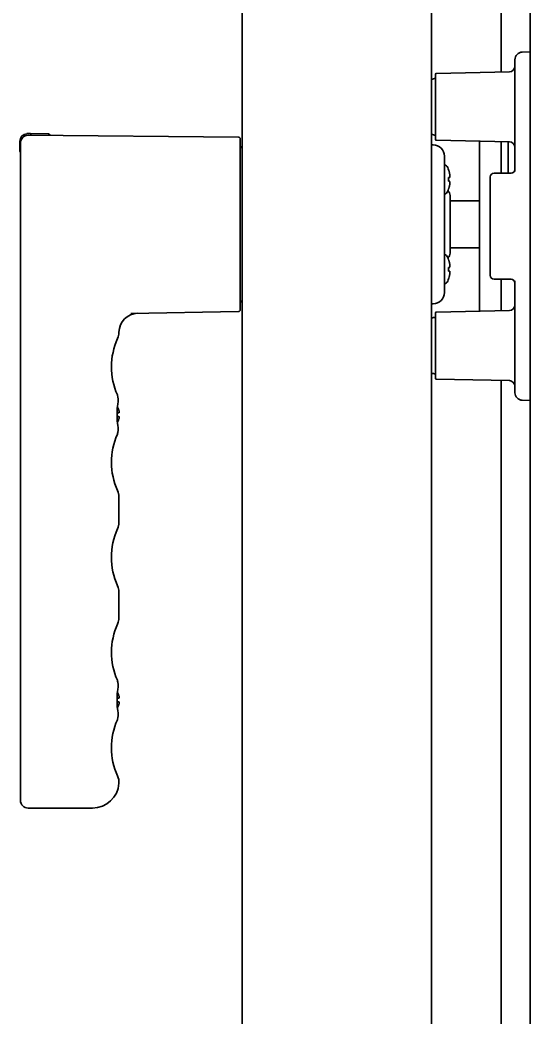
# Model space of a CAD drawing. Extents: x 6327 to 10269, y -393 to 3204.
# Drawn here: x 7337.4 to 7472.1, y 1533.9 to 1796.9 of the extents above; entities that cross this region are included whole.
import ezdxf

# ---------------------------------------------------------------- set-up
doc = ezdxf.new("R2010")
doc.units = 0
doc.header["$LTSCALE"] = 5
doc.layers.add('1', color=7, linetype='CONTINUOUS', true_color=0xffffff)

msp = doc.modelspace()

# ---------------------------------------------------------------- linework, layer by layer
at = {"layer": '1', "color": 7, "linetype": 'Continuous', "lineweight": 35}
for p, q in [((7396.07, 1400.78), (7396.07, 2085.28)), ((7446.07, 1400.78), (7446.07, 2085.28)), ((7472.07, 1374.13), (7472.07, 2085.53)), ((7464.48, 1783.21), (7464.48, 2050.57)), ((7468.07, 1781.46), (7468.07, 1786.46)), ((7470, 1788.45), (7472.07, 1788.53)), ((7447.07, 1765.45), (7447.07, 1782.6)), ((7466.64, 1783.26), (7447.31, 1782.85)), ((7468.07, 1756.95), (7468.07, 1781.46)), ((7340.17, 1767.03), (7339.25, 1766.95)), ((7339.59, 1766.51), (7395.08, 1766.03)), ((7340.17, 1767.03), (7344.94, 1766.86)), ((7395.57, 1765.53), (7395.57, 1720.52)), ((7447.31, 1765.2), (7466.64, 1764.8)), ((7337.42, 1764.95), (7337.42, 1762.32)), ((7337.57, 1591.03), (7337.57, 1764.51)), ((7395.57, 1759.56), (7395.57, 1763.05)), ((7446.51, 1764.02), (7446.07, 1764.02)), ((7458.74, 1764.96), (7458.74, 1719.91)), ((7464.48, 1756.53), (7464.48, 1764.89)), ((7466.31, 1756.53), (7466.31, 1764.81)), ((7449.47, 1761.02), (7449.47, 1725.03)), ((7450.57, 1757.37), (7450.58, 1757.37)), ((7395.57, 1751.57), (7395.57, 1754.62)), ((7450.57, 1755.37), (7450.91, 1755.37)), ((7461.57, 1755.53), (7461.57, 1729.53)), ((7465.52, 1756.53), (7462.57, 1756.53)), ((7465.52, 1756.53), (7467.07, 1756.53)), ((7450.91, 1754.37), (7450.57, 1754.37)), ((7450.58, 1752.37), (7450.57, 1752.37)), ((7450.97, 1750.63), (7450.97, 1735.42)), ((7450.97, 1749.23), (7458.74, 1749.23)), ((7395.57, 1733.41), (7395.57, 1737.91)), ((7450.97, 1736.83), (7458.74, 1736.83)), ((7450.57, 1733.68), (7450.58, 1733.68)), ((7395.57, 1731.43), (7395.57, 1732.25)), ((7450.57, 1731.68), (7450.91, 1731.68)), ((7450.91, 1730.68), (7450.57, 1730.68)), ((7450.58, 1728.68), (7450.57, 1728.68)), ((7465.52, 1728.53), (7462.57, 1728.53)), ((7464.48, 1720.16), (7464.48, 1728.53)), ((7467.07, 1728.53), (7465.52, 1728.53)), ((7468.07, 1703.59), (7468.07, 1728.1)), ((7446.51, 1722.03), (7446.07, 1722.03)), ((7395.08, 1720.02), (7366.66, 1719.52)), ((7447.07, 1702.45), (7447.07, 1719.6)), ((7466.64, 1720.26), (7447.31, 1719.85)), ((7447.31, 1702.2), (7466.64, 1701.8)), ((7468.07, 1698.6), (7468.07, 1703.59)), ((7464.48, 1447.26), (7464.48, 1701.89)), ((7363.14, 1698.03), (7363.16, 1697.97)), ((7363.17, 1697.95), (7363.16, 1697.97)), ((7363.2, 1697.83), (7363.17, 1697.95)), ((7363.29, 1697.53), (7363.2, 1697.83)), ((7363.35, 1696.9), (7363.28, 1697.54)), ((7363.32, 1696.3), (7363.35, 1696.9)), ((7363.16, 1694.87), (7363.16, 1694.88)), ((7363.16, 1694.87), (7363.16, 1694.88)), ((7363.32, 1696.3), (7363.32, 1696.3)), ((7363.32, 1696.3), (7363.32, 1696.3)), ((7472.07, 1696.53), (7470, 1696.6)), ((7363.07, 1693.33), (7363.57, 1693.33)), ((7363.07, 1692.33), (7363.07, 1692.83)), ((7363.57, 1692.33), (7363.07, 1692.33)), ((7363.16, 1690.77), (7363.16, 1690.78)), ((7363.16, 1690.77), (7363.16, 1690.78)), ((7363.32, 1689.35), (7363.32, 1689.35)), ((7363.14, 1687.62), (7363.16, 1687.68)), ((7363.16, 1687.68), (7363.19, 1687.78)), ((7363.19, 1687.78), (7363.2, 1687.82)), ((7363.28, 1688.12), (7363.29, 1688.13)), ((7363.57, 1671.11), (7363.57, 1664.34)), ((7363.57, 1646.01), (7363.57, 1639.24)), ((7363.14, 1622.73), (7363.16, 1622.67)), ((7363.17, 1622.65), (7363.16, 1622.67)), ((7363.17, 1622.65), (7363.16, 1622.67)), ((7363.2, 1622.53), (7363.17, 1622.65)), ((7363.29, 1622.23), (7363.2, 1622.53)), ((7363.23, 1620.33), (7363.32, 1621)), ((7363.35, 1621.6), (7363.28, 1622.24)), ((7363.32, 1621), (7363.35, 1621.6)), ((7363.32, 1621), (7363.32, 1621)), ((7363.32, 1621), (7363.32, 1621)), ((7363.07, 1618.03), (7363.57, 1618.03)), ((7363.16, 1619.57), (7363.16, 1619.58)), ((7363.16, 1619.57), (7363.16, 1619.58)), ((7363.07, 1617.03), (7363.07, 1617.53)), ((7363.57, 1617.03), (7363.07, 1617.03)), ((7363.16, 1615.47), (7363.16, 1615.48)), ((7363.16, 1615.47), (7363.16, 1615.48)), ((7363.28, 1612.82), (7363.29, 1612.83)), ((7363.32, 1614.05), (7363.32, 1614.05)), ((7363.32, 1614.05), (7363.32, 1614.05)), ((7363.14, 1612.32), (7363.16, 1612.38)), ((7363.16, 1612.38), (7363.19, 1612.48)), ((7363.19, 1612.48), (7363.2, 1612.52)), ((7356.57, 1589.03), (7339.57, 1589.03))]:
    msp.add_line(p, q, dxfattribs=at)
for points in [[(7363.21, 1712.87), (7363.38, 1713.33), (7363.55, 1714.09), (7363.57, 1714.54)], [(7363.32, 1696.3), (7363.35, 1696.88), (7363.29, 1697.53)], [(7363.23, 1690.01), (7363.13, 1691.06), (7363.07, 1692.22), (7363.07, 1693.4), (7363.13, 1694.56), (7363.23, 1695.61), (7363.32, 1696.3)], [(7363.32, 1689.35), (7363.23, 1690.04), (7363.18, 1690.51)], [(7363.2, 1687.82), (7363.28, 1688.11), (7363.35, 1688.75), (7363.32, 1689.35)], [(7363.29, 1688.13), (7363.35, 1688.78), (7363.32, 1689.35)], [(7363.57, 1671.11), (7363.55, 1671.57), (7363.38, 1672.33), (7363.21, 1672.78)], [(7363.21, 1662.67), (7363.38, 1663.13), (7363.55, 1663.89), (7363.57, 1664.34)], [(7363.57, 1646.01), (7363.55, 1646.47), (7363.38, 1647.23), (7363.21, 1647.68)], [(7363.21, 1637.57), (7363.38, 1638.03), (7363.55, 1638.79), (7363.57, 1639.24)], [(7363.23, 1614.71), (7363.13, 1615.76), (7363.07, 1616.92), (7363.07, 1618.1), (7363.13, 1619.26), (7363.23, 1620.31), (7363.32, 1621)], [(7363.32, 1621), (7363.35, 1621.58), (7363.29, 1622.23)], [(7363.32, 1614.05), (7363.23, 1614.74), (7363.18, 1615.21)], [(7363.2, 1612.52), (7363.28, 1612.81), (7363.35, 1613.45), (7363.32, 1614.05)], [(7363.29, 1612.83), (7363.35, 1613.48), (7363.32, 1614.05)]]:
    msp.add_lwpolyline(points, dxfattribs=at)
for centre, radius, start, end in [((7470.07, 1786.46), 2, 92, 180), ((7466.57, 1784.75), 1.5, 272.5, 0), ((7447.33, 1778.53), 3, 94.891, 114.7456), ((7447.32, 1782.6), 0.25, 92.5, 180), ((7339.42, 1764.95), 2, 95, 180), ((7339.57, 1764.51), 2, 89.5, 180), ((7344.92, 1766.36), 0.5, 12.2164, 88), ((7395.07, 1765.53), 0.5, 0, 89.5), ((7447.33, 1769.53), 3, 245.2544, 265.109), ((7447.32, 1765.45), 0.25, 180, 267.5), ((7396.07, 1763.05), 0.5, 89.5, 180), ((7446.47, 1761.02), 3, 0, 89.25), ((7466.57, 1763.3), 1.5, 0, 87.5), ((7337.67, 1762.32), 0.25, 180, 245.9607), ((7448.97, 1757.37), 1.5, 24.7199, 70.2058), ((7443.97, 1755.07), 7, 19.1821, 24.7199), ((7443.95, 1755.06), 7.01, 17.6949, 19.259), ((7467.07, 1757.53), 1, 270, 0), ((7443.41, 1754.87), 7.17, 356.0052, 3.9948), ((7443.95, 1755.06), 7.01, 16.1381, 17.6948), ((7443.94, 1755.06), 7.02, 15.8544, 16.1382), ((7443.94, 1755.05), 7.02, 14.5816, 15.8543), ((7443.93, 1755.05), 7.03, 14.0137, 14.5816), ((7443.92, 1755.05), 7.04, 13.0187, 14.0136), ((7443.92, 1755.05), 7.04, 12.287, 13.0187), ((7443.91, 1755.05), 7.05, 11.4455, 12.287), ((7443.89, 1755.04), 7.07, 10.5913, 11.4454), ((7443.88, 1755.04), 7.09, 9.8684, 10.5914), ((7443.85, 1755.04), 7.11, 8.8538, 9.8681), ((7443.83, 1755.03), 7.14, 8.2981, 8.854), ((7443.77, 1755.03), 7.19, 6.7465, 8.2965), ((7446.74, 1755.62), 4.18, 2.3502, 3.3845), ((7446.74, 1755.62), 4.18, 356.6153, 357.5762), ((7446.7, 1755.62), 4.22, 1.9486, 2.3513), ((7446.68, 1755.62), 4.24, 1.3637, 1.9484), ((7446.66, 1755.62), 4.26, 0.8923, 1.3639), ((7446.64, 1755.62), 4.27, 0.4067, 0.8922), ((7446.64, 1755.62), 4.28, 359.464, 0.4068), ((7446.65, 1755.62), 4.27, 358.909, 359.4642), ((7446.66, 1755.62), 4.26, 358.523, 358.9089), ((7446.68, 1755.62), 4.24, 357.8846, 358.5233), ((7446.7, 1755.62), 4.21, 357.5752, 357.8843), ((7462.57, 1755.53), 1, 90, 180), ((7443.97, 1754.67), 7, 335.2801, 340.8179), ((7443.95, 1754.68), 7.01, 340.741, 342.3051), ((7443.95, 1754.68), 7.01, 342.3052, 343.8619), ((7443.94, 1754.68), 7.02, 343.8618, 344.1456), ((7443.94, 1754.69), 7.02, 344.1457, 345.4184), ((7443.93, 1754.69), 7.03, 345.4184, 345.9863), ((7443.92, 1754.69), 7.04, 345.9864, 346.9813), ((7443.92, 1754.69), 7.04, 346.9813, 347.713), ((7443.91, 1754.69), 7.05, 347.713, 348.5545), ((7443.89, 1754.7), 7.07, 348.5546, 349.4087), ((7443.88, 1754.7), 7.09, 349.4086, 350.1316), ((7443.85, 1754.7), 7.11, 350.1319, 351.1462), ((7443.83, 1754.71), 7.14, 351.146, 351.7019), ((7443.77, 1754.72), 7.19, 351.7035, 353.2535), ((7446.74, 1754.12), 4.18, 2.4238, 3.3847), ((7446.74, 1754.12), 4.18, 356.6155, 357.6498), ((7446.71, 1754.12), 4.21, 2.1156, 2.4248), ((7446.68, 1754.12), 4.24, 1.4767, 2.1153), ((7446.66, 1754.12), 4.26, 1.0911, 1.477), ((7446.65, 1754.12), 4.27, 0.5359, 1.091), ((7446.64, 1754.12), 4.28, 0.1029, 0.536), ((7446.64, 1754.12), 4.28, 359.5932, 0.1029), ((7446.65, 1754.12), 4.27, 359.1077, 359.5933), ((7446.66, 1754.12), 4.26, 358.6361, 359.1077), ((7446.68, 1754.12), 4.24, 358.0516, 358.6363), ((7446.7, 1754.12), 4.22, 357.6487, 358.0514), ((7448.97, 1752.37), 1.5, 289.7942, 335.2801), ((7449.47, 1750.63), 1.5, 0, 53.2696), ((7448.97, 1733.68), 1.5, 24.7199, 70.2058), ((7443.97, 1731.38), 7, 19.1821, 24.7199), ((7449.47, 1735.42), 1.5, 306.7304, 0), ((7443.95, 1731.37), 7.01, 17.6949, 19.259), ((7443.41, 1731.18), 7.17, 356.0052, 3.9948), ((7443.95, 1731.37), 7.01, 16.1381, 17.6948), ((7443.94, 1731.37), 7.02, 15.8544, 16.1382), ((7443.94, 1731.37), 7.02, 14.5816, 15.8543), ((7443.93, 1731.37), 7.03, 14.0137, 14.5816), ((7443.92, 1731.36), 7.04, 13.0187, 14.0136), ((7443.92, 1731.36), 7.04, 12.287, 13.0187), ((7443.91, 1731.36), 7.05, 11.4455, 12.287), ((7443.89, 1731.36), 7.07, 10.5913, 11.4454), ((7443.88, 1731.35), 7.09, 9.8684, 10.5914), ((7443.85, 1731.35), 7.11, 8.8538, 9.8681), ((7443.83, 1731.35), 7.14, 8.2981, 8.854), ((7443.77, 1731.34), 7.19, 6.7465, 8.2965), ((7446.74, 1731.94), 4.18, 2.3502, 3.3845), ((7446.74, 1731.93), 4.18, 356.6153, 357.5762), ((7446.7, 1731.93), 4.22, 1.9486, 2.3513), ((7446.68, 1731.93), 4.24, 1.3637, 1.9484), ((7446.66, 1731.93), 4.26, 0.8923, 1.3639), ((7446.64, 1731.93), 4.27, 0.4067, 0.8922), ((7446.64, 1731.93), 4.28, 359.464, 0.4068), ((7446.65, 1731.93), 4.27, 358.909, 359.4642), ((7446.66, 1731.93), 4.26, 358.523, 358.9089), ((7446.68, 1731.93), 4.24, 357.8846, 358.5233), ((7446.7, 1731.93), 4.21, 357.5752, 357.8843), ((7443.97, 1730.98), 7, 335.2801, 340.8179), ((7443.95, 1730.99), 7.01, 340.741, 342.3051), ((7443.95, 1730.99), 7.01, 342.3052, 343.8619), ((7443.94, 1731), 7.02, 343.8618, 344.1456), ((7443.94, 1731), 7.02, 344.1457, 345.4184), ((7443.93, 1731), 7.03, 345.4184, 345.9863), ((7443.92, 1731), 7.04, 345.9864, 346.9813), ((7443.92, 1731), 7.04, 346.9813, 347.713), ((7443.91, 1731), 7.05, 347.713, 348.5545), ((7443.89, 1731.01), 7.07, 348.5546, 349.4087), ((7443.88, 1731.01), 7.09, 349.4086, 350.1316), ((7443.85, 1731.02), 7.11, 350.1319, 351.1462), ((7443.83, 1731.02), 7.14, 351.146, 351.7019), ((7443.77, 1731.03), 7.19, 351.7035, 353.2535), ((7446.74, 1730.44), 4.18, 2.4238, 3.3847), ((7446.74, 1730.43), 4.18, 356.6155, 357.6498), ((7446.71, 1730.43), 4.21, 2.1156, 2.4248), ((7446.68, 1730.43), 4.24, 1.4767, 2.1153), ((7446.66, 1730.43), 4.26, 1.0911, 1.477), ((7446.65, 1730.43), 4.27, 0.5359, 1.091), ((7446.64, 1730.43), 4.28, 0.1029, 0.536), ((7446.64, 1730.43), 4.28, 359.5932, 0.1029), ((7446.65, 1730.43), 4.27, 359.1077, 359.5933), ((7446.66, 1730.43), 4.26, 358.6361, 359.1077), ((7446.68, 1730.43), 4.24, 358.0516, 358.6363), ((7446.7, 1730.43), 4.22, 357.6487, 358.0514), ((7462.57, 1729.53), 1, 180, 270), ((7467.07, 1727.53), 1, 0, 90), ((7448.97, 1728.68), 1.5, 289.7942, 335.2801), ((7446.47, 1725.03), 3, 270.75, 0), ((7395.07, 1720.52), 0.5, 271, 360), ((7396.07, 1723), 0.5, 180, 270.5), ((7466.57, 1721.75), 1.5, 272.5, 0), ((7368.57, 1714.55), 5, 91, 180), ((7447.33, 1715.53), 3, 94.891, 114.7456), ((7447.32, 1719.6), 0.25, 92.5, 180), ((7379.57, 1705.38), 18, 155.3799, 204.086), ((7447.33, 1706.53), 3, 245.2544, 265.109), ((7447.32, 1702.45), 0.25, 180, 267.5), ((7466.57, 1700.3), 1.5, 0, 87.5), ((7470.07, 1698.6), 2, 180, 268), ((7358.97, 1692.64), 4.75, 26.6813, 28.0074), ((7358.97, 1692.64), 4.74, 25.5402, 26.6812), ((7358.98, 1692.65), 4.74, 24.5722, 25.5402), ((7358.98, 1692.65), 4.73, 23.3175, 24.5722), ((7358.99, 1692.65), 4.73, 22.5474, 23.3174), ((7358.99, 1692.65), 4.72, 21.0025, 22.5476), ((7359, 1692.66), 4.72, 20.5181, 21.0023), ((7359.01, 1692.66), 4.7, 18.4656, 20.5187), ((7359.03, 1692.67), 4.68, 17.3773, 18.465), ((7359.01, 1692.99), 4.7, 339.4813, 341.5344), ((7359.03, 1692.99), 4.68, 341.535, 342.6227), ((7359.05, 1692.67), 4.67, 16.3949, 17.3772), ((7359.05, 1692.98), 4.67, 342.6228, 343.6051), ((7359.08, 1692.68), 4.64, 14.3176, 16.3964), ((7359.08, 1692.97), 4.64, 343.6036, 345.6824), ((7361.58, 1693.57), 2.01, 5.1401, 7.2744), ((7361.58, 1693.58), 2.01, 352.7259, 354.7415), ((7361.58, 1692.07), 2.01, 5.2585, 7.2741), ((7361.58, 1692.08), 2.01, 352.7256, 354.8598), ((7361.6, 1693.57), 1.98, 4.2856, 5.1372), ((7361.61, 1693.58), 1.97, 3.0233, 4.286), ((7361.62, 1693.58), 1.96, 1.9964, 3.0228), ((7361.63, 1693.58), 1.95, 0.9261, 1.9964), ((7361.63, 1693.58), 1.95, 358.8459, 0.9258), ((7361.63, 1693.58), 1.96, 357.6234, 358.8455), ((7361.62, 1693.58), 1.96, 356.7841, 357.6235), ((7361.61, 1693.58), 1.97, 355.3984, 356.7833), ((7361.6, 1693.58), 1.98, 354.7442, 355.3991), ((7361.6, 1692.07), 1.98, 4.6009, 5.2558), ((7361.61, 1692.08), 1.97, 3.2167, 4.6016), ((7361.62, 1692.08), 1.96, 2.3765, 3.2159), ((7361.63, 1692.08), 1.95, 1.1545, 2.3767), ((7361.63, 1692.08), 1.95, 0.1995, 1.1541), ((7361.63, 1692.08), 1.95, 359.0741, 0.1995), ((7361.63, 1692.08), 1.95, 358.0037, 359.0738), ((7361.63, 1692.08), 1.96, 356.9771, 358.0037), ((7361.61, 1692.08), 1.97, 355.714, 356.9766), ((7361.6, 1692.08), 1.98, 354.8627, 355.7144), ((7358.97, 1693.01), 4.75, 331.9926, 333.3187), ((7358.97, 1693.01), 4.74, 333.3188, 334.4598), ((7358.98, 1693.01), 4.74, 334.4598, 335.4278), ((7358.98, 1693), 4.73, 335.4278, 336.6825), ((7358.99, 1693), 4.73, 336.6826, 337.4526), ((7358.99, 1693), 4.72, 337.4524, 338.9975), ((7359, 1693), 4.72, 338.9977, 339.4819), ((7379.57, 1680.28), 18, 155.914, 204.6201), ((7379.57, 1655.18), 18, 155.3799, 204.6201), ((7379.57, 1630.08), 18, 155.3799, 204.086), ((7358.97, 1617.34), 4.75, 26.6813, 28.0074), ((7358.97, 1617.34), 4.74, 25.5402, 26.6812), ((7358.98, 1617.35), 4.74, 24.5722, 25.5402), ((7358.98, 1617.35), 4.73, 23.3175, 24.5722), ((7358.99, 1617.35), 4.73, 22.5474, 23.3174), ((7358.99, 1617.35), 4.72, 21.0025, 22.5476), ((7359, 1617.36), 4.72, 20.5181, 21.0023), ((7359.01, 1617.36), 4.7, 18.4656, 20.5187), ((7359.03, 1617.37), 4.68, 17.3773, 18.465), ((7359.05, 1617.37), 4.67, 16.3949, 17.3772), ((7359.08, 1617.38), 4.64, 14.3176, 16.3964), ((7361.58, 1618.27), 2.01, 5.1401, 7.2744), ((7361.58, 1618.28), 2.01, 352.7259, 354.7415), ((7361.6, 1618.27), 1.98, 4.2856, 5.1372), ((7361.61, 1618.28), 1.97, 3.0233, 4.286), ((7361.62, 1618.28), 1.96, 1.9964, 3.0228), ((7361.63, 1618.28), 1.95, 0.9261, 1.9964), ((7361.63, 1618.28), 1.95, 358.8459, 0.9258), ((7361.63, 1618.28), 1.96, 357.6234, 358.8455), ((7361.62, 1618.28), 1.96, 356.7841, 357.6235), ((7361.61, 1618.28), 1.97, 355.3984, 356.7833), ((7361.6, 1618.28), 1.98, 354.7442, 355.3991), ((7358.97, 1617.71), 4.75, 331.9926, 333.3187), ((7358.97, 1617.71), 4.74, 333.3188, 334.4598), ((7358.98, 1617.71), 4.74, 334.4598, 335.4278), ((7358.98, 1617.7), 4.73, 335.4278, 336.6825), ((7358.99, 1617.7), 4.73, 336.6826, 337.4526), ((7358.99, 1617.7), 4.72, 337.4524, 338.9975), ((7359, 1617.7), 4.72, 338.9977, 339.4819), ((7359.01, 1617.69), 4.7, 339.4813, 341.5344), ((7359.03, 1617.69), 4.68, 341.535, 342.6227), ((7359.05, 1617.68), 4.67, 342.6228, 343.6051), ((7359.08, 1617.67), 4.64, 343.6036, 345.6824), ((7361.58, 1616.77), 2.01, 5.2585, 7.2741), ((7361.58, 1616.78), 2.01, 352.7256, 354.8598), ((7361.6, 1616.77), 1.98, 4.6009, 5.2558), ((7361.61, 1616.78), 1.97, 3.2167, 4.6016), ((7361.62, 1616.78), 1.96, 2.3765, 3.2159), ((7361.63, 1616.78), 1.95, 1.1545, 2.3767), ((7361.63, 1616.78), 1.95, 0.1995, 1.1541), ((7361.63, 1616.78), 1.95, 359.0741, 0.1995), ((7361.63, 1616.78), 1.95, 358.0037, 359.0738), ((7361.63, 1616.78), 1.96, 356.9771, 358.0037), ((7361.61, 1616.78), 1.97, 355.714, 356.9766), ((7361.6, 1616.78), 1.98, 354.8627, 355.7144), ((7379.57, 1604.98), 18, 155.914, 204.5781), ((7359.57, 1595.83), 4, 356.173, 24.5781), ((7356.57, 1596.03), 7, 270, 356.1708), ((7339.57, 1591.03), 2, 180, 270)]:
    msp.add_arc(centre, radius, start, end, dxfattribs=at)
msp.add_ellipse((7326.1, 1767.02), major_axis=(-14.32, 0.5), ratio=0.034884, start_param=3.142812, end_param=3.196638, dxfattribs=at)
msp.add_open_spline([(7340.4, 1766.55), (7340.35, 1766.58), (7340.28, 1766.69), (7340.24, 1766.86), (7340.21, 1766.95), (7340.19, 1767.03), (7340.17, 1767.03)], degree=3, knots=[0, 0, 0, 0, 0.366186, 0.687736, 0.908142, 1, 1, 1, 1], dxfattribs=at)

doc.saveas('drawing.dxf')
